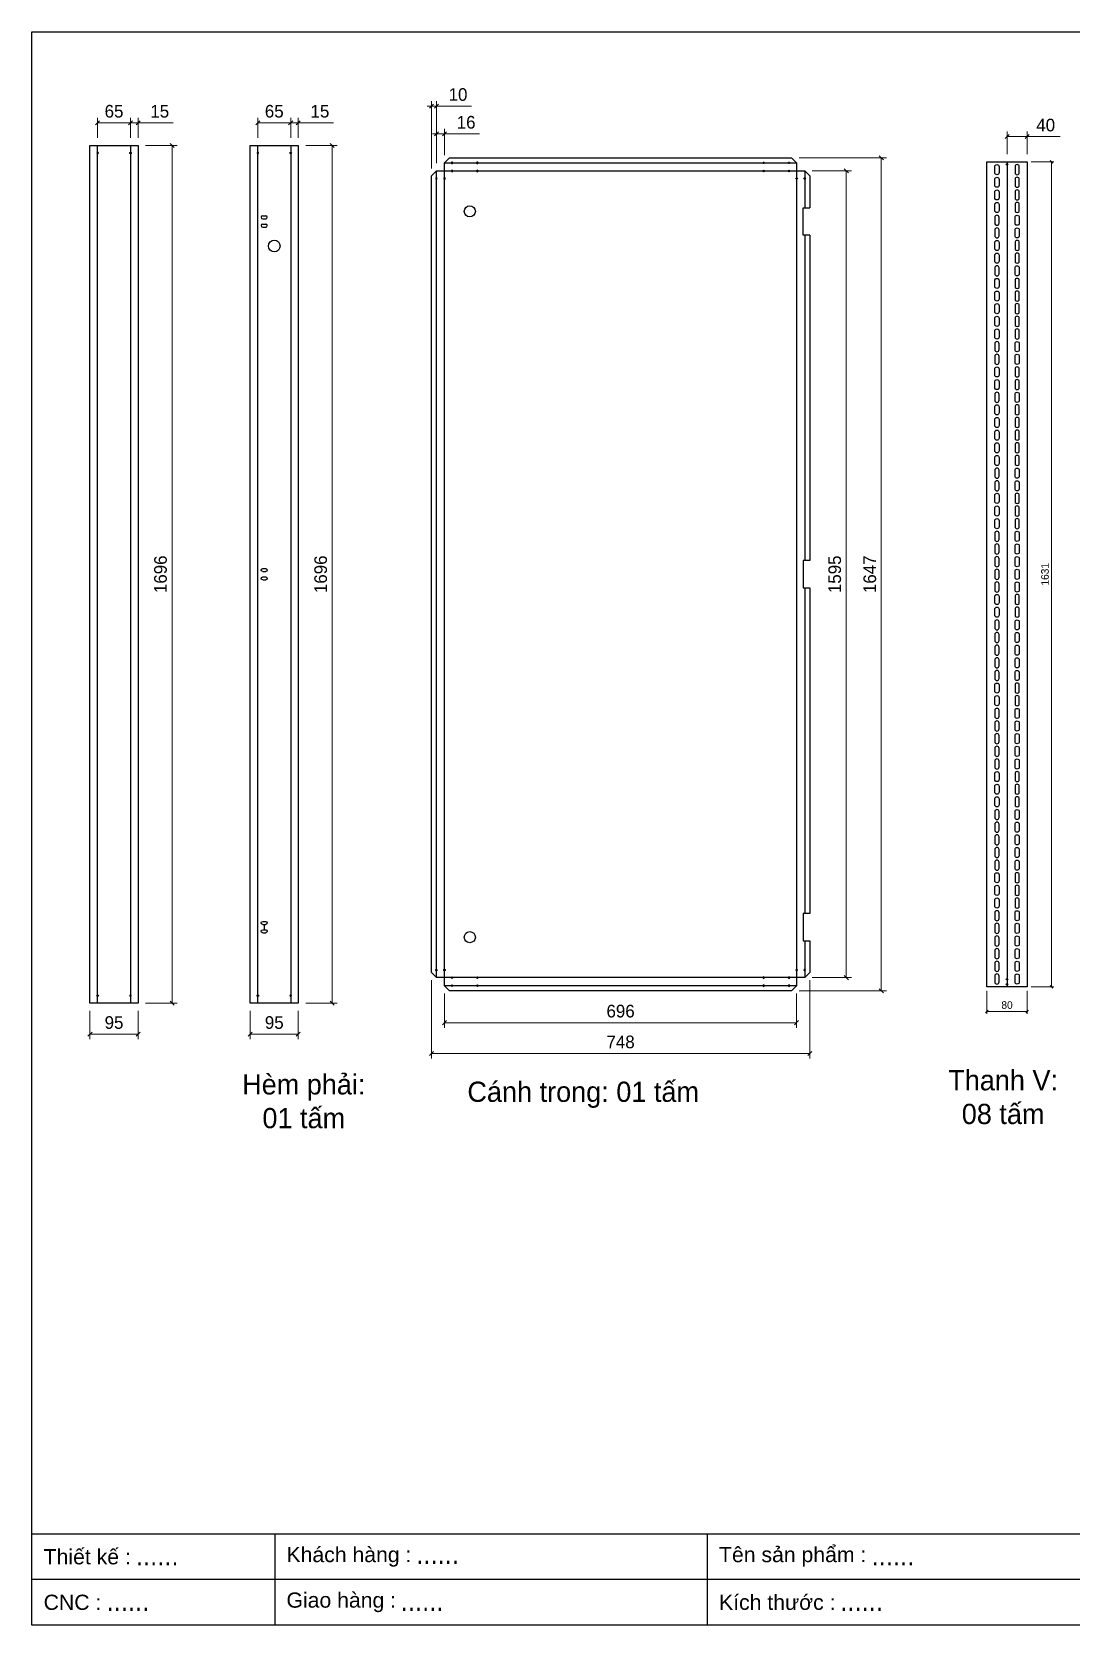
# Model space of a CAD drawing. Header units: millimetres. Extents: x 0 to 4455, y 0 to 3150.
# Drawn here: x 0 to 2054, y 0 to 3150 of the extents above; entities that cross this region are included whole.
import ezdxf
from ezdxf.enums import TextEntityAlignment as Align

# ---------------------------------------------------------------- set-up
doc = ezdxf.new("R2010")
doc.units = ezdxf.units.MM
doc.layers.add('CNC', color=7, linetype='Continuous')
doc.layers.add('DIM', color=253, linetype='Continuous')
doc.styles.add('Arial', font='arial.ttf')
doc.styles.add('Tahoma (Input Text)', font='tahoma.ttf')
doc.dimstyles.new('Dim-15', dxfattribs={"dimtxt": 15, "dimasz": 5, "dimexe": 5, "dimexo": 8, "dimgap": 5, "dimtad": 1, "dimdec": 0, "dimtxsty": 'Standard', "dimblk": 'OBLIQUE', "dimcen": 10, "dimclrd": 5, "dimclre": 5, "dimclrt": 3, "dimazin": 3, "dimtfac": 1, "dimtdec": 0, "dimtmove": 0, "dimatfit": 3, "dimldrblk": 'OBLIQUE', "dimlwd": 9, "dimlwe": 9})
doc.dimstyles.new('Dim-25', dxfattribs={"dimtxt": 25, "dimasz": 8, "dimexe": 10, "dimexo": 15, "dimgap": 10, "dimtad": 1, "dimdec": 0, "dimtxsty": 'Standard', "dimblk": 'OBLIQUE', "dimcen": 10, "dimclrd": 5, "dimclre": 5, "dimclrt": 3, "dimazin": 3, "dimtfac": 1, "dimtdec": 0, "dimtmove": 0, "dimatfit": 3, "dimldrblk": 'OBLIQUE', "dimlwd": 9, "dimlwe": 9})

# ---------------------------------------------------------------- blocks, each defined once
blk = doc.blocks.new('*D1')
at = {"color": 0, "linetype": 'ByBlock', "lineweight": -2}
for p, q in [((281.1, 2921.6), (273.1, 2929.6)), ((273.1, 1233.6), (281.1, 1225.6))]:
    blk.add_line(p, q, dxfattribs=at)
at = {"layer": 'Defpoints', "color": 0, "transparency": 16777216}
for p in [(209.9, 2925.6), (209.9, 1229.6), (277.1, 1229.6)]:
    blk.add_point(p, dxfattribs=at)
at = {"layer": 'DIM', "color": 5, "lineweight": 9, "transparency": 16777216}
for p, q in [((224.9, 2925.6), (287.1, 2925.6)), ((277.1, 2925.6), (277.1, 1229.6)), ((224.9, 1229.6), (287.1, 1229.6))]:
    blk.add_line(p, q, dxfattribs=at)
at = {"layer": 'DIM', "color": 3, "transparency": 16777216, "insert": (254.4, 2077.6), "char_height": 25, "attachment_point": 5, "rotation": 90}
blk.add_mtext('1696', dxfattribs=at)
blk = doc.blocks.new('_Oblique')
at = {"color": 0, "linetype": 'ByBlock', "lineweight": -2}
blk.add_line((-0.5, -0.5), (0.5, 0.5), dxfattribs=at)
blk = doc.blocks.new('*D2')
at = {"color": 0, "linetype": 'ByBlock', "lineweight": -2}
for p, q in [((118.9, 1172.4), (110.9, 1164.4)), ((205.9, 1164.4), (213.9, 1172.4))]:
    blk.add_line(p, q, dxfattribs=at)
at = {"layer": 'Defpoints', "color": 0, "transparency": 16777216}
for p in [(114.9, 1229.6), (209.9, 1229.6), (209.9, 1168.4)]:
    blk.add_point(p, dxfattribs=at)
at = {"layer": 'DIM', "color": 5, "lineweight": 9, "transparency": 16777216}
for p, q in [((114.9, 1214.6), (114.9, 1158.4)), ((209.9, 1214.6), (209.9, 1158.4)), ((114.9, 1168.4), (209.9, 1168.4))]:
    blk.add_line(p, q, dxfattribs=at)
at = {"layer": 'DIM', "color": 3, "transparency": 16777216, "insert": (162.4, 1191.2), "char_height": 25, "attachment_point": 5}
blk.add_mtext('95', dxfattribs=at)
blk = doc.blocks.new('*D3')
at = {"color": 0, "linetype": 'ByBlock', "lineweight": -2}
for p, q in [((133.9, 2974.2), (125.9, 2966.2)), ((190.9, 2966.2), (198.9, 2974.2))]:
    blk.add_line(p, q, dxfattribs=at)
at = {"layer": 'Defpoints', "color": 0, "transparency": 16777216}
for p in [(194.9, 2970.2), (129.9, 2925.6), (194.9, 2925.6)]:
    blk.add_point(p, dxfattribs=at)
at = {"layer": 'DIM', "color": 5, "lineweight": 9, "transparency": 16777216}
for p, q in [((129.9, 2940.6), (129.9, 2980.2)), ((129.9, 2970.2), (194.9, 2970.2)), ((194.9, 2940.6), (194.9, 2980.2))]:
    blk.add_line(p, q, dxfattribs=at)
at = {"layer": 'DIM', "color": 3, "transparency": 16777216, "insert": (162.4, 2992.9), "char_height": 25, "attachment_point": 5}
blk.add_mtext('65', dxfattribs=at)
blk = doc.blocks.new('*D4')
at = {"color": 0, "linetype": 'ByBlock', "lineweight": -2}
for p, q in [((190.9, 2966.2), (198.9, 2974.2)), ((213.9, 2974.2), (205.9, 2966.2))]:
    blk.add_line(p, q, dxfattribs=at)
at = {"layer": 'Defpoints', "color": 0, "transparency": 16777216}
for p in [(209.9, 2970.2), (194.9, 2925.6), (209.9, 2925.6)]:
    blk.add_point(p, dxfattribs=at)
at = {"layer": 'DIM', "color": 5, "lineweight": 9, "transparency": 16777216}
for p, q in [((194.9, 2970.2), (186.9, 2970.2)), ((194.9, 2940.6), (194.9, 2980.2)), ((194.9, 2970.2), (209.9, 2970.2)), ((209.9, 2940.6), (209.9, 2980.2)), ((209.9, 2970.2), (279.6, 2970.2))]:
    blk.add_line(p, q, dxfattribs=at)
at = {"layer": 'DIM', "color": 3, "transparency": 16777216, "insert": (252.8, 2992.9), "char_height": 25, "attachment_point": 5}
blk.add_mtext('15', dxfattribs=at)
blk = doc.blocks.new('*D5')
at = {"color": 0, "linetype": 'ByBlock', "lineweight": -2}
for p, q in [((597.8, 2921.6), (589.8, 2929.6)), ((589.8, 1233.6), (597.8, 1225.6))]:
    blk.add_line(p, q, dxfattribs=at)
at = {"layer": 'Defpoints', "color": 0, "transparency": 16777216}
for p in [(526.6, 2925.6), (526.6, 1229.6), (593.8, 1229.6)]:
    blk.add_point(p, dxfattribs=at)
at = {"layer": 'DIM', "color": 5, "lineweight": 9, "transparency": 16777216}
for p, q in [((541.6, 2925.6), (603.8, 2925.6)), ((593.8, 2925.6), (593.8, 1229.6)), ((541.6, 1229.6), (603.8, 1229.6))]:
    blk.add_line(p, q, dxfattribs=at)
at = {"layer": 'DIM', "color": 3, "transparency": 16777216, "insert": (571, 2077.6), "char_height": 25, "attachment_point": 5, "rotation": 90}
blk.add_mtext('1696', dxfattribs=at)
blk = doc.blocks.new('*D6')
at = {"color": 0, "linetype": 'ByBlock', "lineweight": -2}
for p, q in [((435.6, 1172.4), (427.6, 1164.4)), ((522.6, 1164.4), (530.6, 1172.4))]:
    blk.add_line(p, q, dxfattribs=at)
at = {"layer": 'Defpoints', "color": 0, "transparency": 16777216}
for p in [(431.6, 1229.6), (526.6, 1229.6), (526.6, 1168.4)]:
    blk.add_point(p, dxfattribs=at)
at = {"layer": 'DIM', "color": 5, "lineweight": 9, "transparency": 16777216}
for p, q in [((431.6, 1214.6), (431.6, 1158.4)), ((526.6, 1214.6), (526.6, 1158.4)), ((431.6, 1168.4), (526.6, 1168.4))]:
    blk.add_line(p, q, dxfattribs=at)
at = {"layer": 'DIM', "color": 3, "transparency": 16777216, "insert": (479.1, 1191.2), "char_height": 25, "attachment_point": 5}
blk.add_mtext('95', dxfattribs=at)
blk = doc.blocks.new('*D7')
at = {"color": 0, "linetype": 'ByBlock', "lineweight": -2}
for p, q in [((450.6, 2974.2), (442.6, 2966.2)), ((507.6, 2966.2), (515.6, 2974.2))]:
    blk.add_line(p, q, dxfattribs=at)
at = {"layer": 'Defpoints', "color": 0, "transparency": 16777216}
for p in [(511.6, 2970.2), (446.6, 2925.6), (511.6, 2925.6)]:
    blk.add_point(p, dxfattribs=at)
at = {"layer": 'DIM', "color": 5, "lineweight": 9, "transparency": 16777216}
for p, q in [((446.6, 2940.6), (446.6, 2980.2)), ((446.6, 2970.2), (511.6, 2970.2)), ((511.6, 2940.6), (511.6, 2980.2))]:
    blk.add_line(p, q, dxfattribs=at)
at = {"layer": 'DIM', "color": 3, "transparency": 16777216, "insert": (479.1, 2992.9), "char_height": 25, "attachment_point": 5}
blk.add_mtext('65', dxfattribs=at)
blk = doc.blocks.new('*D8')
at = {"color": 0, "linetype": 'ByBlock', "lineweight": -2}
for p, q in [((507.6, 2966.2), (515.6, 2974.2)), ((530.6, 2974.2), (522.6, 2966.2))]:
    blk.add_line(p, q, dxfattribs=at)
at = {"layer": 'Defpoints', "color": 0, "transparency": 16777216}
for p in [(526.6, 2970.2), (511.6, 2925.6), (526.6, 2925.6)]:
    blk.add_point(p, dxfattribs=at)
at = {"layer": 'DIM', "color": 5, "lineweight": 9, "transparency": 16777216}
for p, q in [((511.6, 2970.2), (503.6, 2970.2)), ((511.6, 2940.6), (511.6, 2980.2)), ((511.6, 2970.2), (526.6, 2970.2)), ((526.6, 2940.6), (526.6, 2980.2)), ((526.6, 2970.2), (596.2, 2970.2))]:
    blk.add_line(p, q, dxfattribs=at)
at = {"layer": 'DIM', "color": 3, "transparency": 16777216, "insert": (569.4, 2992.9), "char_height": 25, "attachment_point": 5}
blk.add_mtext('15', dxfattribs=at)
blk = doc.blocks.new('f3daunguoc')
at = {"layer": 'CNC', "color": 2, "lineweight": -3}
blk.add_circle((0, 0), 1.5, dxfattribs=at)
blk = doc.blocks.new('ovan6x9')
at = {"color": 2}
for p, q in [((2, 6), (8, 6)), ((2, 0), (8, 0))]:
    blk.add_line(p, q, dxfattribs=at)
for centre, start, end in [((2, 3), 90, 270), ((8, 3), 270, 90)]:
    blk.add_arc(centre, 3, start, end, dxfattribs=at)
blk = doc.blocks.new('*D13')
at = {"color": 0, "linetype": 'ByBlock', "lineweight": -2}
for p, q in [((2017.9, 2890.7), (2012.9, 2895.7)), ((2012.9, 1264.5), (2017.9, 1259.5))]:
    blk.add_line(p, q, dxfattribs=at)
at = {"layer": 'Defpoints', "color": 0, "transparency": 16777216}
for p in [(1967.6, 2893.2), (1967.6, 1262), (2015.4, 1262)]:
    blk.add_point(p, dxfattribs=at)
at = {"layer": 'DIM', "color": 5, "lineweight": 9, "transparency": 16777216}
for p, q in [((1975.6, 2893.2), (2020.4, 2893.2)), ((2015.4, 2893.2), (2015.4, 1262)), ((1975.6, 1262), (2020.4, 1262))]:
    blk.add_line(p, q, dxfattribs=at)
at = {"layer": 'DIM', "color": 3, "transparency": 16777216, "insert": (2002.7, 2077.6), "char_height": 15, "attachment_point": 5, "rotation": 90}
blk.add_mtext('1631', dxfattribs=at)
blk = doc.blocks.new('*D14')
at = {"color": 0, "linetype": 'ByBlock', "lineweight": -2}
for p, q in [((1890.1, 1215.8), (1885.1, 1210.8)), ((1965.1, 1210.8), (1970.1, 1215.8))]:
    blk.add_line(p, q, dxfattribs=at)
at = {"layer": 'Defpoints', "color": 0, "transparency": 16777216}
for p in [(1887.6, 1262), (1967.6, 1262), (1967.6, 1213.3)]:
    blk.add_point(p, dxfattribs=at)
at = {"layer": 'DIM', "color": 5, "lineweight": 9, "transparency": 16777216}
for p, q in [((1887.6, 1254), (1887.6, 1208.3)), ((1967.6, 1254), (1967.6, 1208.3)), ((1887.6, 1213.3), (1967.6, 1213.3))]:
    blk.add_line(p, q, dxfattribs=at)
at = {"layer": 'DIM', "color": 3, "transparency": 16777216, "insert": (1927.6, 1225.9), "char_height": 15, "attachment_point": 5}
blk.add_mtext('80', dxfattribs=at)
blk = doc.blocks.new('ovan8.5x20')
at = {"layer": 'CNC', "color": 2, "lineweight": -3}
for p, q in [((5.7, 4.2), (-5.8, 4.2)), ((-5.8, -4.2), (5.7, -4.2))]:
    blk.add_line(p, q, dxfattribs=at)
for centre, start, end in [((-5.8, 0), 90, 270), ((5.7, 0), 270, 90)]:
    blk.add_arc(centre, 4.25, start, end, dxfattribs=at)
blk = doc.blocks.new('khungtenAsean2')
at = {"color": 7}
for p, q in [((2970, -1980), (0, -1980)), ((320, -1980), (320, -2100)), ((890, -1980), (890, -2100)), ((2020, -2040), (0, -2040))]:
    blk.add_line(p, q, dxfattribs=at)
blk.add_lwpolyline([(0, 0), (2970, 0), (2970, -2100), (0, -2100)], close=True, dxfattribs=at)
at = {"color": 2, "char_height": 20, "width": 917.634, "attachment_point": 4, "style": 'Arial'}
for s, insert in [('  Tên sản phẩm :', (890, -2010)), ('  Thiết kế :', (0, -2010)), ('  Khách hàng :', (320, -2010)), ('  Giao hàng :', (320, -2070)), ('  CNC :', (0, -2070)), ('  Kích thước :', (890, -2070))]:
    blk.add_mtext(s, dxfattribs=dict(at, insert=insert))
at = {"color": 1, "style": 'Tahoma (Input Text)', "flags": 8}
for tag, p in [('#03', (506.6, -2019.3)), ('#01', (137.1, -2021.3)), ('#05', (1106.6, -2021.3)), ('#07', (1834.7, -2021.3)), ('#09', (2146.7, -2021.3)), ('#02', (98.5, -2081.3)), ('#04', (486.1, -2081.3)), ('#06', (1065.3, -2081.3)), ('#08', (1817.4, -2081.3)), ('#10', (2146.7, -2081.3))]:
    blk.add_attdef(tag, p, '', height=25, dxfattribs=at)
blk.add_attdef('#11', text='', height=25, dxfattribs=at).set_placement((2915, -2067.3), align=Align.CENTER)
blk = doc.blocks.new('*D15')
at = {"color": 0, "linetype": 'ByBlock', "lineweight": -2}
for p, q in [((819.7, 1195.1), (811.7, 1187.1)), ((1507.7, 1187.1), (1515.7, 1195.1))]:
    blk.add_line(p, q, dxfattribs=at)
at = {"layer": 'Defpoints', "color": 0, "transparency": 16777216}
for p in [(815.7, 1264.1), (1511.7, 1264.1), (1511.7, 1191.1)]:
    blk.add_point(p, dxfattribs=at)
at = {"layer": 'DIM', "color": 5, "lineweight": 9, "transparency": 16777216}
for p, q in [((815.7, 1249.1), (815.7, 1181.1)), ((1511.7, 1249.1), (1511.7, 1181.1)), ((815.7, 1191.1), (1511.7, 1191.1))]:
    blk.add_line(p, q, dxfattribs=at)
at = {"layer": 'DIM', "color": 3, "transparency": 16777216, "insert": (1163.7, 1213.8), "char_height": 25, "attachment_point": 5}
blk.add_mtext('696', dxfattribs=at)
blk = doc.blocks.new('*D16')
at = {"color": 0, "linetype": 'ByBlock', "lineweight": -2}
for p, q in [((793.7, 1134.2), (785.7, 1126.2)), ((1533.7, 1126.2), (1541.7, 1134.2))]:
    blk.add_line(p, q, dxfattribs=at)
at = {"layer": 'Defpoints', "color": 0, "transparency": 16777216}
for p in [(789.7, 1290.1), (1537.7, 1290.1), (1537.7, 1130.2)]:
    blk.add_point(p, dxfattribs=at)
at = {"layer": 'DIM', "color": 5, "lineweight": 9, "transparency": 16777216}
for p, q in [((789.7, 1275.1), (789.7, 1120.2)), ((1537.7, 1275.1), (1537.7, 1120.2)), ((789.7, 1130.2), (1537.7, 1130.2))]:
    blk.add_line(p, q, dxfattribs=at)
at = {"layer": 'DIM', "color": 3, "transparency": 16777216, "insert": (1163.7, 1152.9), "char_height": 25, "attachment_point": 5}
blk.add_mtext('748', dxfattribs=at)
blk = doc.blocks.new('*D17')
at = {"color": 0, "linetype": 'ByBlock', "lineweight": -2}
for p, q in [((1613.9, 2871.1), (1605.9, 2879.1)), ((1605.9, 1284.1), (1613.9, 1276.1))]:
    blk.add_line(p, q, dxfattribs=at)
at = {"layer": 'Defpoints', "color": 0, "transparency": 16777216}
for p in [(1527.7, 2875.1), (1527.7, 1280.1), (1609.9, 1280.1)]:
    blk.add_point(p, dxfattribs=at)
at = {"layer": 'DIM', "color": 5, "lineweight": 9, "transparency": 16777216}
for p, q in [((1542.7, 2875.1), (1619.9, 2875.1)), ((1609.9, 2875.1), (1609.9, 1280.1)), ((1542.7, 1280.1), (1619.9, 1280.1))]:
    blk.add_line(p, q, dxfattribs=at)
at = {"layer": 'DIM', "color": 3, "transparency": 16777216, "insert": (1587.1, 2077.6), "char_height": 25, "attachment_point": 5, "rotation": 90}
blk.add_mtext('1595', dxfattribs=at)
blk = doc.blocks.new('*D18')
at = {"color": 0, "linetype": 'ByBlock', "lineweight": -2}
for p, q in [((1683.1, 2897.1), (1675.1, 2905.1)), ((1675.1, 1258.1), (1683.1, 1250.1))]:
    blk.add_line(p, q, dxfattribs=at)
at = {"layer": 'Defpoints', "color": 0, "transparency": 16777216}
for p in [(1501.7, 2901.1), (1501.7, 1254.1), (1679.1, 1254.1)]:
    blk.add_point(p, dxfattribs=at)
at = {"layer": 'DIM', "color": 5, "lineweight": 9, "transparency": 16777216}
for p, q in [((1516.7, 2901.1), (1689.1, 2901.1)), ((1679.1, 2901.1), (1679.1, 1254.1)), ((1516.7, 1254.1), (1689.1, 1254.1))]:
    blk.add_line(p, q, dxfattribs=at)
at = {"layer": 'DIM', "color": 3, "transparency": 16777216, "insert": (1656.4, 2077.6), "char_height": 25, "attachment_point": 5, "rotation": 90}
blk.add_mtext('1647', dxfattribs=at)
blk = doc.blocks.new('*D19')
at = {"color": 0, "linetype": 'ByBlock', "lineweight": -2}
for p, q in [((795.7, 2944.3), (803.7, 2952.3)), ((819.7, 2952.3), (811.7, 2944.3))]:
    blk.add_line(p, q, dxfattribs=at)
at = {"layer": 'Defpoints', "color": 0, "transparency": 16777216}
for p in [(815.7, 2948.3), (799.7, 2875.1), (815.7, 2891.1)]:
    blk.add_point(p, dxfattribs=at)
at = {"layer": 'DIM', "color": 5, "lineweight": 9, "transparency": 16777216}
for p, q in [((799.7, 2948.3), (791.7, 2948.3)), ((799.7, 2890.1), (799.7, 2958.3)), ((799.7, 2948.3), (815.7, 2948.3)), ((815.7, 2906.1), (815.7, 2958.3)), ((815.7, 2948.3), (885.1, 2948.3))]:
    blk.add_line(p, q, dxfattribs=at)
at = {"layer": 'DIM', "color": 3, "transparency": 16777216, "insert": (858.4, 2971.1), "char_height": 25, "attachment_point": 5}
blk.add_mtext('16', dxfattribs=at)
blk = doc.blocks.new('*D20')
at = {"color": 0, "linetype": 'ByBlock', "lineweight": -2}
for p, q in [((785.7, 2999.2), (793.7, 3007.2)), ((803.7, 3007.2), (795.7, 2999.2))]:
    blk.add_line(p, q, dxfattribs=at)
at = {"layer": 'Defpoints', "color": 0, "transparency": 16777216}
for p in [(799.7, 3003.2), (799.7, 2875.1), (789.7, 2865.1)]:
    blk.add_point(p, dxfattribs=at)
at = {"layer": 'DIM', "color": 5, "lineweight": 9, "transparency": 16777216}
for p, q in [((789.7, 3003.2), (781.7, 3003.2)), ((789.7, 2880.1), (789.7, 3013.2)), ((789.7, 3003.2), (799.7, 3003.2)), ((799.7, 2890.1), (799.7, 3013.2)), ((799.7, 3003.2), (869.1, 3003.2))]:
    blk.add_line(p, q, dxfattribs=at)
at = {"layer": 'DIM', "color": 3, "transparency": 16777216, "insert": (842.4, 3026), "char_height": 25, "attachment_point": 5}
blk.add_mtext('10', dxfattribs=at)
blk = doc.blocks.new('*D21')
at = {"color": 0, "linetype": 'ByBlock', "lineweight": -2}
for p, q in [((1931.6, 2946.9), (1923.6, 2938.9)), ((1963.6, 2938.9), (1971.6, 2946.9))]:
    blk.add_line(p, q, dxfattribs=at)
at = {"layer": 'Defpoints', "color": 0, "ltscale": 3, "transparency": 16777216}
for p in [(1967.6, 2942.9), (1927.6, 2893.2), (1967.6, 2893.2)]:
    blk.add_point(p, dxfattribs=at)
at = {"layer": 'DIM', "color": 5, "lineweight": 9, "ltscale": 3, "transparency": 16777216}
for p, q in [((1927.6, 2908.2), (1927.6, 2952.9)), ((1927.6, 2942.9), (1967.6, 2942.9)), ((1967.6, 2908.2), (1967.6, 2952.9)), ((1967.6, 2942.9), (2032.4, 2942.9))]:
    blk.add_line(p, q, dxfattribs=at)
at = {"layer": 'DIM', "color": 3, "ltscale": 3, "transparency": 16777216, "insert": (2004, 2965.6), "char_height": 25, "attachment_point": 5}
blk.add_mtext('40', dxfattribs=at)

msp = doc.modelspace()

# ---------------------------------------------------------------- linework, layer by layer
at = {"color": 7}
for p, q in [((114.9, 2925.6), (209.9, 2925.6)), ((114.9, 1229.6), (114.9, 2925.6)), ((129.9, 1229.6), (129.9, 2925.6)), ((194.9, 2925.6), (194.9, 1229.6)), ((209.9, 2925.6), (209.9, 1229.6)), ((431.6, 2925.6), (526.6, 2925.6)), ((431.6, 1229.6), (431.6, 2925.6)), ((446.6, 1229.6), (446.6, 2925.6)), ((511.6, 2925.6), (511.6, 1229.6)), ((526.6, 2925.6), (526.6, 1229.6)), ((1927.6, 2893.2), (1927.6, 1262)), ((209.9, 1229.6), (114.9, 1229.6)), ((526.6, 1229.6), (431.6, 1229.6))]:
    msp.add_line(p, q, dxfattribs=at)
at = {"color": 2}
msp.add_line((459.3, 1385.4), (459.3, 1374.9), dxfattribs=at)
at = {"color": 7}
for points in [[(1537.7, 1353.1), (1537.7, 1290.1), (1527.7, 1280.1), (1511.7, 1280.1), (1511.7, 1264.1), (1501.7, 1254.1), (825.7, 1254.1), (815.7, 1264.1), (815.7, 1280.1), (799.7, 1280.1), (789.7, 1290.1), (789.7, 2865.1), (799.7, 2875.1), (815.7, 2875.1), (815.7, 2891.1), (825.7, 2901.1), (1501.7, 2901.1), (1511.7, 2891.1), (1511.7, 2875.1), (1527.7, 2875.1), (1537.7, 2865.1), (1537.7, 2802.1)], [(799.7, 1280.1), (799.7, 2875.1)], [(815.7, 2891.1), (1511.7, 2891.1)], [(1527.7, 2875.1), (1527.7, 2802.1)], [(1527.7, 2748.1), (1527.7, 2104.6)], [(1537.7, 2748.1), (1537.7, 2104.6)], [(1527.7, 2050.6), (1527.7, 1407.1)], [(1537.7, 2050.6), (1537.7, 1407.1)], [(1527.7, 1353.1), (1527.7, 1280.1)], [(1511.7, 1264.1), (815.7, 1264.1)]]:
    msp.add_lwpolyline(points, dxfattribs=at)
for points in [[(815.7, 2875.1), (1511.7, 2875.1), (1511.7, 1280.1), (815.7, 1280.1)], [(1887.6, 2893.2), (1967.6, 2893.2), (1967.6, 1262), (1887.6, 1262)]]:
    msp.add_lwpolyline(points, close=True, dxfattribs=at)
at = {"color": 2}
for points in [[(1537.7, 2748.1), (1524.7, 2748.1), (1524.7, 2802.1), (1537.7, 2802.1)], [(1537.7, 2104.6), (1524.7, 2104.6), (1524.7, 2050.6), (1537.7, 2050.6)], [(1537.7, 1407.1), (1524.7, 1407.1), (1524.7, 1353.1), (1537.7, 1353.1)]]:
    msp.add_lwpolyline(points, dxfattribs=at)
for centre, radius in [((1927.6, 2888.2), 1.5), ((865.7, 2795.1), 11), ((479.2, 2726.6), 11.5), ((865.7, 1360.1), 11), ((1927.6, 1267), 1.5)]:
    msp.add_circle(centre, radius, dxfattribs=at)

# ---------------------------------------------------------------- block references
at = {"color": 7}
ref = msp.add_blockref('khungtenAsean2', (0, 3150), dxfattribs=dict(at, xscale=1.5, yscale=1.5, zscale=1.5))
ref.add_attrib('#06', '......', (1598, 28.1), dxfattribs={"color": 1, "height": 37.5, "style": 'Tahoma (Input Text)'})
ref.add_attrib('#05', '......', (1659.9, 118.1), dxfattribs={"color": 1, "height": 37.5, "style": 'Tahoma (Input Text)'})
ref.add_attrib('#04', '......', (729.2, 28.1), dxfattribs={"color": 1, "height": 37.5, "style": 'Tahoma (Input Text)'})
ref.add_attrib('#03', '......', (759.9, 121), dxfattribs={"color": 1, "height": 37.5, "style": 'Tahoma (Input Text)'})
ref.add_attrib('#02', '......', (147.7, 28.1), dxfattribs={"color": 1, "height": 37.5, "style": 'Tahoma (Input Text)'})
ref.add_attrib('#01', '......', (205.6, 118.1), dxfattribs={"color": 1, "height": 37.5, "style": 'Tahoma (Input Text)'})
at = {"lineweight": -3, "xscale": -1}
for p, rotation in [((129.9, 2910.6), 90), ((446.6, 2910.6), 90), ((830.7, 2891.1), 180), ((830.7, 2875.1), 180), ((880.7, 2891.1), 180), ((880.7, 2875.1), 180), ((799.7, 2860.1), 180), ((815.7, 2860.1), 180), ((194.9, 1244.6), 270), ((511.6, 1244.6), 270)]:
    msp.add_blockref('f3daunguoc', p, dxfattribs=dict(at, rotation=rotation))
at = {"lineweight": -3}
for p, rotation in [((194.9, 2910.6), 270), ((511.6, 2910.6), 270), ((1446.7, 2891.1), 180), ((1446.7, 2875.1), 180), ((1496.7, 2891.1), 180), ((1496.7, 2875.1), 180), ((1511.7, 2860.1), 180), ((1527.7, 2860.1), 180), ((129.9, 1244.6), 90), ((446.6, 1244.6), 90)]:
    msp.add_blockref('f3daunguoc', p, dxfattribs=dict(at, rotation=rotation))
at = {"color": 7}
for p in [(454.3, 2780.4), (454.3, 2763.9)]:
    msp.add_blockref('ovan6x9', p, dxfattribs=at)
at = {"color": 7, "xscale": -1, "rotation": 180}
for p in [(454.3, 2088.9), (454.3, 2072.4), (454.3, 1391.4), (454.3, 1374.9)]:
    msp.add_blockref('ovan6x9', p, dxfattribs=at)
at = {"lineweight": -3}
for p in [(799.7, 1295.1), (815.7, 1295.1), (830.7, 1280.1), (830.7, 1264.1), (880.7, 1280.1), (880.7, 1264.1), (1927.6, 1277)]:
    msp.add_blockref('f3daunguoc', p, dxfattribs=at)
at = {"lineweight": -3, "xscale": -1}
for p in [(1511.7, 1295.1), (1527.7, 1295.1), (1446.7, 1280.1), (1446.7, 1264.1), (1496.7, 1280.1), (1496.7, 1264.1)]:
    msp.add_blockref('f3daunguoc', p, dxfattribs=at)
at = {"layer": 'CNC', "lineweight": -3, "xscale": -1}
for p, rotation in [((1907.6, 2877.6), 90), ((1907.6, 2852.6), 90), ((1907.6, 2827.6), 90), ((1907.6, 2802.6), 90), ((1947.6, 2777.6), 270), ((1947.6, 2752.6), 270), ((1907.6, 2727.6), 90), ((1907.6, 2702.6), 90), ((1947.6, 2677.6), 270), ((1907.6, 2652.6), 90), ((1907.6, 2627.6), 90), ((1907.6, 2602.6), 90), ((1907.6, 2577.6), 90), ((1907.6, 2552.6), 90), ((1947.6, 2527.6), 270), ((1947.6, 2502.6), 270), ((1907.6, 2477.6), 90), ((1907.6, 2452.6), 90), ((1947.6, 2427.6), 270), ((1907.6, 2402.6), 90), ((1907.6, 2377.6), 90), ((1907.6, 2352.6), 90), ((1907.6, 2327.6), 90), ((1907.6, 2302.6), 90), ((1947.6, 2277.6), 270), ((1907.6, 2227.6), 90), ((1947.6, 2252.6), 270), ((1907.6, 2202.6), 90), ((1907.6, 2177.6), 90), ((1947.6, 2152.6), 270), ((1947.6, 2127.6), 270), ((1947.6, 2102.6), 270), ((1947.6, 2077.6), 270), ((1947.6, 2052.6), 270), ((1907.6, 2027.6), 90), ((1907.6, 2002.6), 90), ((1947.6, 1977.6), 270), ((1947.6, 1952.6), 270), ((1947.6, 1927.6), 270), ((1947.6, 1902.6), 270), ((1907.6, 1852.6), 90), ((1947.6, 1877.6), 270), ((1907.6, 1827.6), 90), ((1947.6, 1802.6), 270), ((1947.6, 1777.6), 270), ((1947.6, 1752.6), 270), ((1947.6, 1727.6), 270), ((1947.6, 1702.6), 270), ((1907.6, 1677.6), 90), ((1907.6, 1652.6), 90), ((1907.6, 1627.6), 90), ((1947.6, 1602.6), 270), ((1947.6, 1577.6), 270), ((1947.6, 1552.6), 270), ((1947.6, 1527.6), 270), ((1947.6, 1502.6), 270), ((1907.6, 1477.6), 90), ((1907.6, 1452.6), 90), ((1907.6, 1427.6), 90), ((1947.6, 1402.6), 270), ((1947.6, 1377.6), 270), ((1947.6, 1352.6), 270), ((1947.6, 1327.6), 270), ((1947.6, 1302.6), 270), ((1947.6, 1277.6), 270)]:
    msp.add_blockref('ovan8.5x20', p, dxfattribs=dict(at, rotation=rotation))
at = {"layer": 'CNC', "lineweight": -3}
for p, rotation in [((1947.6, 2877.6), 270), ((1947.6, 2852.6), 270), ((1947.6, 2827.6), 270), ((1947.6, 2802.6), 270), ((1907.6, 2777.6), 90), ((1907.6, 2752.6), 90), ((1947.6, 2727.6), 270), ((1947.6, 2702.6), 270), ((1907.6, 2677.6), 90), ((1947.6, 2652.6), 270), ((1947.6, 2627.6), 270), ((1947.6, 2602.6), 270), ((1947.6, 2577.6), 270), ((1947.6, 2552.6), 270), ((1907.6, 2527.6), 90), ((1907.6, 2502.6), 90), ((1947.6, 2477.6), 270), ((1947.6, 2452.6), 270), ((1907.6, 2427.6), 90), ((1947.6, 2402.6), 270), ((1947.6, 2377.6), 270), ((1947.6, 2352.6), 270), ((1947.6, 2327.6), 270), ((1947.6, 2302.6), 270), ((1907.6, 2277.6), 90), ((1907.6, 2252.6), 90), ((1947.6, 2227.6), 270), ((1947.6, 2202.6), 270), ((1947.6, 2177.6), 270), ((1907.6, 2152.6), 90), ((1907.6, 2127.6), 90), ((1907.6, 2102.6), 90), ((1907.6, 2077.6), 90), ((1907.6, 2052.6), 90), ((1947.6, 2027.6), 270), ((1907.6, 1977.6), 90), ((1947.6, 2002.6), 270), ((1907.6, 1952.6), 90), ((1907.6, 1927.6), 90), ((1907.6, 1902.6), 90), ((1907.6, 1877.6), 90), ((1947.6, 1852.6), 270), ((1947.6, 1827.6), 270), ((1907.6, 1802.6), 90), ((1907.6, 1777.6), 90), ((1907.6, 1752.6), 90), ((1907.6, 1727.6), 90), ((1907.6, 1702.6), 90), ((1947.6, 1677.6), 270), ((1947.6, 1652.6), 270), ((1907.6, 1602.6), 90), ((1947.6, 1627.6), 270), ((1907.6, 1577.6), 90), ((1907.6, 1552.6), 90), ((1907.6, 1527.6), 90), ((1907.6, 1502.6), 90), ((1947.6, 1477.6), 270), ((1947.6, 1452.6), 270), ((1947.6, 1427.6), 270), ((1907.6, 1402.6), 90), ((1907.6, 1377.6), 90), ((1907.6, 1352.6), 90), ((1907.6, 1327.6), 90), ((1907.6, 1302.6), 90), ((1907.6, 1277.6), 90)]:
    msp.add_blockref('ovan8.5x20', p, dxfattribs=dict(at, rotation=rotation))

# ---------------------------------------------------------------- texts
at = {"color": 7, "char_height": 40, "attachment_point": 5}
for s, insert, width in [('Hèm phải:\\P01 tấm', (537.5, 1035.5), 915), ('Cánh trong: 01 tấm', (1089.8, 1048.5), 1013), ('Thanh V:\\P08 tấm', (1919.9, 1043.7), 915)]:
    msp.add_mtext(s, dxfattribs=dict(at, insert=insert, width=width))

# ---------------------------------------------------------------- dimensions: what is measured, and where the dimension line sits
at = {"layer": 'DIM', "color": 7}
for base, p1, p2, dimstyle, picture, middle in [((799.7, 3003.2), (789.7, 2865.1), (799.7, 2875.1), 'Dim-25', '*D20', (842.4, 3026)), ((194.9, 2970.2), (129.9, 2925.6), (194.9, 2925.6), 'Dim-25', '*D3', (162.4, 2992.9)), ((209.9, 2970.2), (194.9, 2925.6), (209.9, 2925.6), 'Dim-25', '*D4', (252.8, 2992.9)), ((511.6, 2970.2), (446.6, 2925.6), (511.6, 2925.6), 'Dim-25', '*D7', (479.1, 2992.9)), ((526.6, 2970.2), (511.6, 2925.6), (526.6, 2925.6), 'Dim-25', '*D8', (569.4, 2992.9)), ((815.7, 2948.3), (799.7, 2875.1), (815.7, 2891.1), 'Dim-25', '*D19', (858.4, 2971.1)), ((1537.7, 1130.2), (789.7, 1290.1), (1537.7, 1290.1), 'Dim-25', '*D16', (1163.7, 1152.9)), ((1511.7, 1191.1), (815.7, 1264.1), (1511.7, 1264.1), 'Dim-25', '*D15', (1163.7, 1213.8)), ((1967.6, 1213.3), (1887.6, 1262), (1967.6, 1262), 'Dim-15', '*D14', (1927.6, 1225.9)), ((209.9, 1168.4), (114.9, 1229.6), (209.9, 1229.6), 'Dim-25', '*D2', (162.4, 1191.2)), ((526.6, 1168.4), (431.6, 1229.6), (526.6, 1229.6), 'Dim-25', '*D6', (479.1, 1191.2))]:
    dim = msp.add_linear_dim(base=base, p1=p1, p2=p2, dimstyle=dimstyle, dxfattribs=at)
    dim.commit()
    dim.dimension.update_dxf_attribs({"geometry": picture, "text_midpoint": middle})
at = {"layer": 'DIM', "color": 2, "ltscale": 3}
dim = msp.add_linear_dim(base=(1967.6, 2942.9), p1=(1927.6, 2893.2), p2=(1967.6, 2893.2), dimstyle='Dim-25', dxfattribs=at)
dim.commit()
dim.dimension.update_dxf_attribs({"geometry": '*D21', "text_midpoint": (2004, 2965.6)})
at = {"layer": 'DIM', "color": 7}
for base, p1, p2, dimstyle, picture, middle in [((277.1, 1229.6), (209.9, 2925.6), (209.9, 1229.6), 'Dim-25', '*D1', (254.4, 2077.6)), ((593.8, 1229.6), (526.6, 2925.6), (526.6, 1229.6), 'Dim-25', '*D5', (571, 2077.6)), ((1679.1, 1254.1), (1501.7, 2901.1), (1501.7, 1254.1), 'Dim-25', '*D18', (1656.4, 2077.6)), ((1609.9, 1280.1), (1527.7, 2875.1), (1527.7, 1280.1), 'Dim-25', '*D17', (1587.1, 2077.6)), ((2015.4, 1262), (1967.6, 2893.2), (1967.6, 1262), 'Dim-15', '*D13', (2002.7, 2077.6))]:
    dim = msp.add_linear_dim(base=base, p1=p1, p2=p2, angle=90, dimstyle=dimstyle, dxfattribs=at)
    dim.commit()
    dim.dimension.update_dxf_attribs({"geometry": picture, "text_midpoint": middle})

doc.saveas('drawing.dxf')
